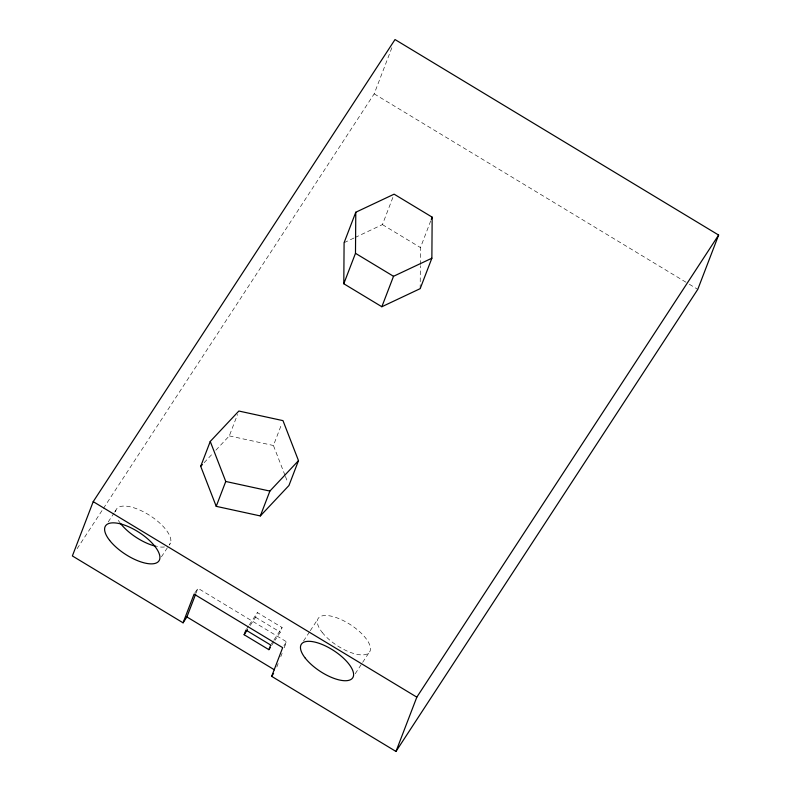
<?xml version="1.0" encoding="UTF-8"?>
<svg xmlns="http://www.w3.org/2000/svg" width="791" height="791" viewBox="0 0 791 791"><rect width="100%" height="100%" fill="white"/><g stroke="black" fill="none" stroke-linecap="round" stroke-linejoin="round"><path stroke-width="0.59" stroke-dasharray="3.96 2.97" d="M420.179 288.656L420.347 265.707M420.357 264.491L420.476 247.583L431.293 219.404M215.844 450.217L229.311 435.9L237.557 414.425M103.433 508.395L374.173 93.852L392.84 45.206M196.158 592.845L197.918 588.257L286.51 641.778L283.87 648.66M284.958 475.233L273.429 445.501L281.675 424.025M355.05 237.518L382.429 224.604L393.256 196.425M250.193 625.473L255.572 617.237L257.362 612.57L282.1 627.52L280.311 632.177L274.932 640.413M276.82 667.021L278.145 663.58M280.785 656.698L282.11 653.257M77.103 548.707L102.761 509.424M108.219 521.951L114.023 513.062M114.665 512.074L115.951 510.106M161.433 556.854L168.532 545.998M169.175 545.009L170.46 543.031M194.715 593.151L197.918 588.257M246.604 629.043L248.621 625.948M249.294 624.92L257.362 612.57M271.343 643.983L273.36 640.898M274.032 639.87L282.1 627.52M271.57 645.555L274.259 641.442M283.949 645.693L286.51 641.778M303.517 641.066L309.588 631.772M310.27 630.734L317.685 619.373M355.218 673.744L361.971 663.412M362.644 662.383L370.059 651.013M204.068 462.745L212.482 453.797M344.095 242.689L353.953 238.042M229.311 435.9L273.429 445.501M374.173 93.852L688.259 283.603M689.317 284.246L697.781 289.358M382.429 224.604L420.476 247.583M255.572 617.237L280.311 632.177M285.403 476.37L287.617 482.085M164.459 546.967A31.947 12.903 33.1 0 1 157.122 546.551M120.608 523.602A31.947 12.903 33.1 0 1 117.246 518.441M115.575 511.846A31.947 12.903 33.1 0 1 148.52 514.664A31.947 12.903 33.1 0 1 169.225 544.92M322.155 632.345A30.691 12.399 33.1 0 0 368.003 653.534A30.691 12.399 33.1 0 0 341.465 619.709A30.691 12.399 33.1 0 0 322.155 632.345"/><path stroke-width="1.19" d="M343.798 283.751L344.095 242.689L355.782 212.245L394.116 194.171L432.163 217.149L431.866 258.212L420.179 288.656L381.845 306.74L343.798 283.751L355.485 253.318L355.782 212.245M183.067 622.814L194.082 594.13L282.674 647.651L271.659 676.345L395.984 751.45L697.781 289.358L718.623 235.056L395.016 39.55L93.219 501.642L72.377 555.944L183.067 622.814L186.903 616.94L195.713 593.992M200.706 466.324L210.248 441.457L238.852 411.033L282.98 420.634L298.494 460.649L288.942 485.516L260.338 515.94L216.22 506.339L200.706 466.324L202.387 464.535M216.22 506.339L225.761 481.472L210.248 441.457M260.338 515.94L269.889 491.073L298.494 460.649M244.142 634.728L245.932 630.071L270.67 645.011L268.881 649.678L244.142 634.728L247.504 629.587M381.845 306.74L393.522 276.296L431.866 258.212M431.293 219.404L432.163 217.149M395.984 751.45L416.827 697.148L718.623 235.056M268.881 649.678L270.225 647.621M271.659 676.345L273.577 673.408M225.761 481.472L269.889 491.073M355.485 253.318L393.522 276.296M93.219 501.642L416.827 697.148M186.903 616.94L274.447 669.829M156.064 546.334A31.947 12.903 33.1 0 1 120.608 523.602M109.642 540.391A31.947 12.903 33.1 0 0 157.35 562.431A31.947 12.903 33.1 0 0 129.744 527.241A31.947 12.903 33.1 0 0 109.642 540.391M305.296 658.171A30.691 12.399 33.1 0 0 351.135 679.35A30.691 12.399 33.1 0 0 324.607 645.535A30.691 12.399 33.1 0 0 305.296 658.171"/></g></svg>
